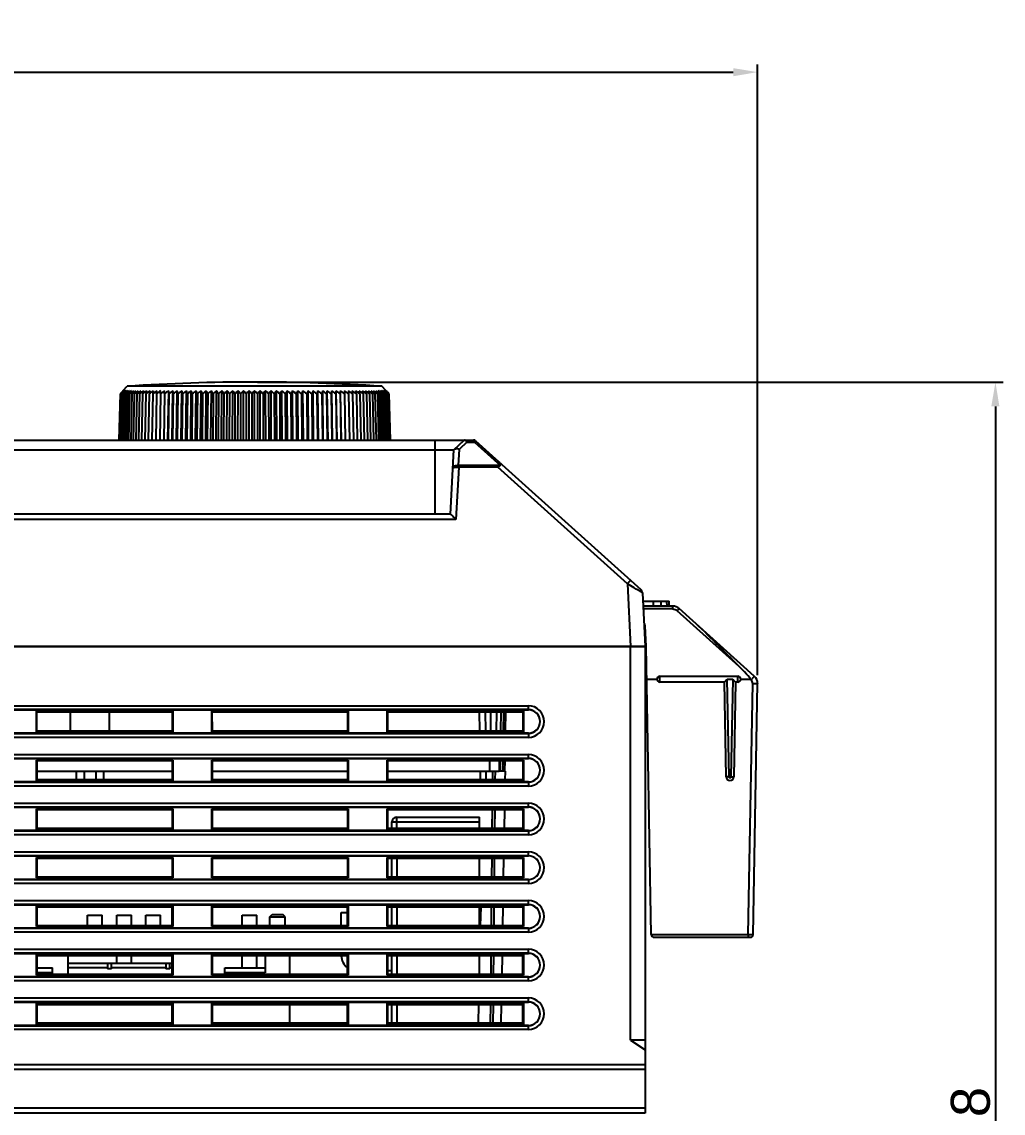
# Model space of a CAD drawing. Header units: millimetres. Extents: x 509 to 5579, y -1329 to 587.
# Drawn here: x 2337.7 to 2438.5, y -1105.9 to -993.9 of the extents above; entities that cross this region are included whole.
import ezdxf

# ---------------------------------------------------------------- set-up
doc = ezdxf.new("R2010")
doc.units = ezdxf.units.MM
doc.header["$PDMODE"] = 3
doc.header["$PDSIZE"] = 1
doc.layers.get('0').update_dxf_attribs({"linetype": 'CONTINUOUS'})
doc.layers.get('Defpoints').update_dxf_attribs({"linetype": 'CONTINUOUS'})
doc.layers.add('Dim', color=1, linetype='CONTINUOUS')
doc.styles.add('OMI-1', font='arial.ttf', dxfattribs={"oblique": 1})
doc.dimstyles.new('1', dxfattribs={"dimtxt": 4, "dimasz": 2.5, "dimexe": 0.8, "dimexo": 0.3, "dimgap": 0.5, "dimtad": 1, "dimtoh": 1, "dimdec": 1, "dimzin": 0, "dimdsep": 46, "dimtxsty": 'OMI-1', "dimcen": 0, "dimclrd": 256, "dimclre": 256, "dimclrt": 256, "dimadec": 0, "dimazin": 0, "dimtfac": 0.8, "dimtdec": 1, "dimtix": 1, "dimtmove": 0, "dimatfit": 3, "dimfxl": 1, "dimtolj": 1, "dimtzin": 0, "dimarcsym": 0})

# ---------------------------------------------------------------- blocks, each defined once
blk = doc.blocks.new('*D4324')
at = {"layer": 'Defpoints', "color": 0}
for p in [(2413.27, -999.07), (2227.34, -1058.04), (2413.27, -1061.28)]:
    blk.add_point(p, dxfattribs=at)
at = {"layer": 'Dim', "lineweight": -2}
for p, q in [((2227.34, -1057.74), (2227.34, -998.27)), ((2229.84, -999.07), (2410.77, -999.07)), ((2413.27, -1060.98), (2413.27, -998.27))]:
    blk.add_line(p, q, dxfattribs=at)
at = {"layer": 'Dim'}
for points in [[(2229.84, -998.66), (2229.84, -999.49), (2227.34, -999.07)], [(2410.77, -999.49), (2410.77, -998.66), (2413.27, -999.07)]]:
    blk.add_solid(points, dxfattribs=at)
at = {"layer": 'Dim', "insert": (2320.3, -996.53), "char_height": 4, "attachment_point": 5, "style": 'OMI-1'}
blk.add_mtext('\\A1;185.9', dxfattribs=at)
blk = doc.blocks.new('*D4326')
at = {"layer": 'Defpoints', "color": 0}
for p in [(2361.64, -1030.89), (2416.74, -1189.64), (2437.68, -1189.64)]:
    blk.add_point(p, dxfattribs=at)
at = {"layer": 'Dim', "lineweight": -2}
for p, q in [((2361.94, -1030.89), (2438.48, -1030.89)), ((2437.68, -1033.39), (2437.68, -1187.14)), ((2417.04, -1189.64), (2438.48, -1189.64))]:
    blk.add_line(p, q, dxfattribs=at)
at = {"layer": 'Dim'}
for points in [[(2438.09, -1033.39), (2437.26, -1033.39), (2437.68, -1030.89)], [(2437.26, -1187.14), (2438.09, -1187.14), (2437.68, -1189.64)]]:
    blk.add_solid(points, dxfattribs=at)
at = {"layer": 'Dim', "insert": (2435.13, -1110.26), "char_height": 4, "attachment_point": 5, "rotation": 90, "style": 'OMI-1'}
blk.add_mtext('\\A1;158.8', dxfattribs=at)

msp = doc.modelspace()

# ---------------------------------------------------------------- linework, layer by layer
at = {"color": 7, "linetype": 'Continuous'}
for p, q in [((2348.144, -1031.772), (2348.077, -1031.843)), ((2348.08, -1031.843), (2348.144, -1031.772)), ((2348.168, -1031.772), (2348.133, -1031.807)), ((2348.137, -1031.807), (2348.168, -1031.772)), ((2348.154, -1031.759), (2348.57, -1031.315)), ((2348.156, -1031.843), (2348.215, -1031.772)), ((2348.23, -1031.843), (2348.286, -1031.772)), ((2348.327, -1031.843), (2348.38, -1031.772)), ((2348.448, -1031.843), (2348.498, -1031.772)), ((2348.592, -1031.843), (2348.639, -1031.772)), ((2351.577, -1032.096), (2351.607, -1031.772)), ((2351.982, -1032.096), (2351.994, -1031.772)), ((2352.403, -1032.096), (2352.398, -1031.772)), ((2352.736, -1036.838), (2352.818, -1031.772)), ((2352.84, -1032.096), (2352.818, -1031.772)), ((2353.175, -1036.838), (2353.254, -1031.772)), ((2353.63, -1036.838), (2353.704, -1031.772)), ((2354.098, -1036.838), (2354.168, -1031.772)), ((2354.58, -1036.838), (2354.645, -1031.772)), ((2355.074, -1036.838), (2355.135, -1031.772)), ((2355.579, -1036.838), (2355.635, -1031.772)), ((2356.096, -1036.838), (2356.147, -1031.772)), ((2356.621, -1036.838), (2356.668, -1031.772)), ((2357.156, -1036.838), (2357.198, -1031.772)), ((2357.699, -1036.838), (2357.735, -1031.772)), ((2358.248, -1036.838), (2358.279, -1031.772)), ((2358.803, -1036.838), (2358.83, -1031.772)), ((2359.364, -1036.838), (2359.385, -1031.772)), ((2359.928, -1036.838), (2359.944, -1031.772)), ((2360.495, -1036.838), (2360.506, -1031.772)), ((2361.065, -1036.838), (2361.07, -1031.772)), ((2361.635, -1036.838), (2361.635, -1031.772)), ((2362.205, -1036.838), (2362.2, -1031.772)), ((2362.775, -1036.838), (2362.764, -1031.772)), ((2363.342, -1036.838), (2363.326, -1031.772)), ((2363.906, -1036.838), (2363.885, -1031.772)), ((2364.467, -1036.838), (2364.441, -1031.772)), ((2365.022, -1036.838), (2364.991, -1031.772)), ((2365.572, -1036.838), (2365.535, -1031.772)), ((2366.114, -1036.838), (2366.073, -1031.772)), ((2366.649, -1036.838), (2366.602, -1031.772)), ((2367.175, -1036.838), (2367.123, -1031.772)), ((2367.691, -1036.838), (2367.635, -1031.772)), ((2368.196, -1036.838), (2368.136, -1031.772)), ((2368.69, -1036.838), (2368.625, -1031.772)), ((2369.172, -1036.838), (2369.102, -1031.772)), ((2369.64, -1036.838), (2369.566, -1031.772)), ((2370.095, -1036.838), (2370.017, -1031.772)), ((2370.452, -1031.772), (2370.43, -1032.096)), ((2370.534, -1036.838), (2370.452, -1031.772)), ((2370.872, -1031.772), (2370.867, -1032.096)), ((2371.276, -1031.772), (2371.289, -1032.096)), ((2371.663, -1031.772), (2371.693, -1032.096)), ((2347.838, -1032.096), (2347.717, -1036.838)), ((2347.85, -1032.096), (2347.73, -1036.838)), ((2347.886, -1032.096), (2347.766, -1036.838)), ((2347.947, -1032.096), (2347.827, -1036.838)), ((2347.838, -1032.096), (2347.843, -1032.09)), ((2347.938, -1032.006), (2347.85, -1032.096)), ((2347.96, -1032.023), (2347.886, -1032.096)), ((2348.031, -1032.096), (2347.912, -1036.838)), ((2348.047, -1032), (2347.947, -1032.096)), ((2348.139, -1032.096), (2348.022, -1036.838)), ((2348.109, -1032.023), (2348.031, -1032.096)), ((2348.22, -1032.023), (2348.139, -1032.096)), ((2348.271, -1032.096), (2348.155, -1036.838)), ((2348.186, -1032.033), (2348.193, -1032.023)), ((2348.358, -1032.019), (2348.271, -1032.096)), ((2348.427, -1032.096), (2348.311, -1036.838)), ((2348.528, -1032.008), (2348.427, -1032.096)), ((2348.605, -1032.096), (2348.492, -1036.838)), ((2348.807, -1032.096), (2348.695, -1036.838)), ((2349.031, -1032.096), (2348.921, -1036.838)), ((2349.277, -1032.096), (2349.169, -1036.838)), ((2349.544, -1032.096), (2349.439, -1036.838)), ((2349.833, -1032.096), (2349.73, -1036.838)), ((2350.143, -1032.096), (2350.043, -1036.838)), ((2350.473, -1032.096), (2350.375, -1036.838)), ((2350.822, -1032.096), (2350.728, -1036.838)), ((2351.191, -1032.096), (2351.099, -1036.838)), ((2351.577, -1032.096), (2351.49, -1036.838)), ((2351.982, -1032.096), (2351.897, -1036.838)), ((2352.403, -1032.096), (2352.322, -1036.838)), ((2352.84, -1032.096), (2352.764, -1036.838)), ((2353.293, -1032.096), (2353.22, -1036.838)), ((2353.761, -1032.096), (2353.692, -1036.838)), ((2354.242, -1032.096), (2354.178, -1036.838)), ((2354.736, -1032.096), (2354.676, -1036.838)), ((2355.243, -1032.096), (2355.187, -1036.838)), ((2355.76, -1032.096), (2355.709, -1036.838)), ((2356.288, -1032.096), (2356.242, -1036.838)), ((2356.826, -1032.096), (2356.784, -1036.838)), ((2357.372, -1032.096), (2357.334, -1036.838)), ((2357.925, -1032.096), (2357.892, -1036.838)), ((2358.484, -1032.096), (2358.457, -1036.838)), ((2359.05, -1032.096), (2359.027, -1036.838)), ((2359.62, -1032.096), (2359.602, -1036.838)), ((2360.193, -1032.096), (2360.18, -1036.838)), ((2360.769, -1032.096), (2360.761, -1036.838)), ((2361.346, -1032.096), (2361.344, -1036.838)), ((2361.924, -1032.096), (2361.927, -1036.838)), ((2362.501, -1032.096), (2362.509, -1036.838)), ((2363.077, -1032.096), (2363.09, -1036.838)), ((2363.651, -1032.096), (2363.668, -1036.838)), ((2364.22, -1032.096), (2364.243, -1036.838)), ((2364.786, -1032.096), (2364.813, -1036.838)), ((2365.346, -1032.096), (2365.378, -1036.838)), ((2365.899, -1032.096), (2365.936, -1036.838)), ((2366.445, -1032.096), (2366.486, -1036.838)), ((2366.982, -1032.096), (2367.028, -1036.838)), ((2367.51, -1032.096), (2367.561, -1036.838)), ((2368.027, -1032.096), (2368.083, -1036.838)), ((2368.534, -1032.096), (2368.594, -1036.838)), ((2369.028, -1032.096), (2369.093, -1036.838)), ((2369.509, -1032.096), (2369.578, -1036.838)), ((2369.977, -1032.096), (2370.05, -1036.838)), ((2370.43, -1032.096), (2370.507, -1036.838)), ((2370.867, -1032.096), (2370.948, -1036.838)), ((2371.289, -1032.096), (2371.373, -1036.838)), ((2371.693, -1032.096), (2371.781, -1036.838)), ((2372.08, -1032.096), (2372.171, -1036.838)), ((2372.448, -1032.096), (2372.542, -1036.838)), ((2372.797, -1032.096), (2372.895, -1036.838)), ((2373.127, -1032.096), (2373.228, -1036.838)), ((2373.437, -1032.096), (2373.54, -1036.838)), ((2339.235, -1066.788), (2339.235, -1064.688)), ((2339.235, -1064.688), (2353.235, -1064.688)), ((2339.297, -1064.749), (2339.235, -1064.688)), ((2339.299, -1066.724), (2339.297, -1064.749)), ((2339.297, -1064.749), (2353.173, -1064.749)), ((2342.735, -1066.724), (2342.735, -1064.749)), ((2346.735, -1066.724), (2346.735, -1064.749)), ((2353.173, -1064.749), (2353.172, -1066.724)), ((2353.173, -1064.749), (2353.235, -1064.688)), ((2353.235, -1064.688), (2353.235, -1066.788)), ((2357.235, -1064.688), (2371.235, -1064.688)), ((2357.235, -1066.788), (2357.235, -1064.688)), ((2357.297, -1064.749), (2357.235, -1064.688)), ((2357.297, -1064.749), (2371.173, -1064.749)), ((2357.299, -1066.724), (2357.297, -1064.749)), ((2371.173, -1064.749), (2371.172, -1066.724)), ((2371.173, -1064.749), (2371.235, -1064.688)), ((2371.235, -1064.688), (2371.235, -1066.788)), ((2339.299, -1066.724), (2339.235, -1066.788)), ((2353.235, -1066.788), (2339.235, -1066.788)), ((2353.172, -1066.724), (2339.299, -1066.724)), ((2353.172, -1066.724), (2353.235, -1066.788)), ((2357.299, -1066.724), (2357.235, -1066.788)), ((2371.235, -1066.788), (2357.235, -1066.788)), ((2371.172, -1066.724), (2357.299, -1066.724)), ((2371.172, -1066.724), (2371.235, -1066.788)), ((2339.235, -1071.788), (2339.235, -1069.688)), ((2339.235, -1069.688), (2353.235, -1069.688)), ((2339.301, -1069.754), (2339.235, -1069.688)), ((2339.303, -1071.72), (2339.301, -1069.754)), ((2339.301, -1069.754), (2353.169, -1069.754)), ((2353.169, -1069.754), (2353.167, -1071.72)), ((2353.169, -1069.754), (2353.235, -1069.688)), ((2353.235, -1069.688), (2353.235, -1071.788)), ((2357.235, -1069.688), (2371.235, -1069.688)), ((2357.235, -1071.788), (2357.235, -1069.688)), ((2357.301, -1069.754), (2357.235, -1069.688)), ((2357.301, -1069.754), (2371.169, -1069.754)), ((2357.303, -1071.72), (2357.301, -1069.754)), ((2371.169, -1069.754), (2371.167, -1071.72)), ((2371.169, -1069.754), (2371.235, -1069.688)), ((2371.235, -1069.688), (2371.235, -1071.788)), ((2339.302, -1070.838), (2353.168, -1070.838)), ((2343.335, -1070.838), (2343.335, -1071.72)), ((2344.135, -1070.838), (2344.135, -1071.72)), ((2345.335, -1070.838), (2345.335, -1071.72)), ((2346.135, -1070.838), (2346.135, -1071.72)), ((2357.302, -1070.838), (2371.168, -1070.838)), ((2339.303, -1071.72), (2339.235, -1071.788)), ((2353.235, -1071.788), (2339.235, -1071.788)), ((2353.167, -1071.72), (2339.303, -1071.72)), ((2353.167, -1071.72), (2353.235, -1071.788)), ((2357.303, -1071.72), (2357.235, -1071.788)), ((2371.235, -1071.788), (2357.235, -1071.788)), ((2371.167, -1071.72), (2357.303, -1071.72)), ((2371.167, -1071.72), (2371.235, -1071.788)), ((2339.235, -1076.788), (2339.235, -1074.688)), ((2339.235, -1074.688), (2353.235, -1074.688)), ((2339.306, -1074.758), (2339.235, -1074.688)), ((2339.308, -1076.715), (2339.306, -1074.758)), ((2339.306, -1074.758), (2353.164, -1074.758)), ((2353.164, -1074.758), (2353.163, -1076.715)), ((2353.164, -1074.758), (2353.235, -1074.688)), ((2353.235, -1074.688), (2353.235, -1076.788)), ((2357.235, -1074.688), (2371.235, -1074.688)), ((2357.235, -1076.788), (2357.235, -1074.688)), ((2357.306, -1074.758), (2357.235, -1074.688)), ((2357.306, -1074.758), (2371.164, -1074.758)), ((2357.308, -1076.715), (2357.306, -1074.758)), ((2371.164, -1074.758), (2371.163, -1076.715)), ((2371.164, -1074.758), (2371.235, -1074.688)), ((2371.235, -1074.688), (2371.235, -1076.788)), ((2339.308, -1076.715), (2339.235, -1076.788)), ((2353.235, -1076.788), (2339.235, -1076.788)), ((2353.163, -1076.715), (2339.308, -1076.715)), ((2353.163, -1076.715), (2353.235, -1076.788)), ((2357.308, -1076.715), (2357.235, -1076.788)), ((2371.235, -1076.788), (2357.235, -1076.788)), ((2371.163, -1076.715), (2357.308, -1076.715)), ((2371.163, -1076.715), (2371.235, -1076.788)), ((2339.235, -1079.688), (2353.235, -1079.688)), ((2339.235, -1081.788), (2339.235, -1079.688)), ((2339.31, -1079.763), (2339.235, -1079.688)), ((2339.31, -1079.763), (2353.16, -1079.763)), ((2339.312, -1081.71), (2339.31, -1079.763)), ((2353.16, -1079.763), (2353.158, -1081.71)), ((2353.16, -1079.763), (2353.235, -1079.688)), ((2353.235, -1079.688), (2353.235, -1081.788)), ((2357.235, -1079.688), (2371.235, -1079.688)), ((2357.235, -1081.788), (2357.235, -1079.688)), ((2357.31, -1079.763), (2357.235, -1079.688)), ((2357.31, -1079.763), (2371.16, -1079.763)), ((2357.312, -1081.71), (2357.31, -1079.763)), ((2371.16, -1079.763), (2371.158, -1081.71)), ((2371.16, -1079.763), (2371.235, -1079.688)), ((2371.235, -1079.688), (2371.235, -1081.788)), ((2339.312, -1081.71), (2339.235, -1081.788)), ((2353.235, -1081.788), (2339.235, -1081.788)), ((2353.158, -1081.71), (2339.312, -1081.71)), ((2353.158, -1081.71), (2353.235, -1081.788)), ((2357.312, -1081.71), (2357.235, -1081.788)), ((2371.235, -1081.788), (2357.235, -1081.788)), ((2371.158, -1081.71), (2357.312, -1081.71)), ((2371.158, -1081.71), (2371.235, -1081.788)), ((2339.235, -1084.688), (2353.235, -1084.688)), ((2339.235, -1086.788), (2339.235, -1084.688)), ((2339.315, -1084.768), (2339.235, -1084.688)), ((2339.315, -1084.768), (2353.155, -1084.768)), ((2339.317, -1086.706), (2339.315, -1084.768)), ((2344.485, -1085.608), (2345.985, -1085.608)), ((2344.485, -1086.706), (2344.485, -1085.608)), ((2345.985, -1086.706), (2345.985, -1085.608)), ((2347.485, -1085.608), (2348.985, -1085.608)), ((2347.485, -1086.706), (2347.485, -1085.608)), ((2348.985, -1086.706), (2348.985, -1085.608)), ((2350.485, -1085.608), (2351.985, -1085.608)), ((2350.485, -1086.706), (2350.485, -1085.608)), ((2351.985, -1086.706), (2351.985, -1085.608)), ((2353.155, -1084.768), (2353.153, -1086.706)), ((2353.155, -1084.768), (2353.235, -1084.688)), ((2353.235, -1084.688), (2353.235, -1086.788)), ((2357.235, -1084.688), (2371.235, -1084.688)), ((2357.235, -1086.788), (2357.235, -1084.688)), ((2357.315, -1084.768), (2357.235, -1084.688)), ((2357.315, -1084.768), (2371.155, -1084.768)), ((2357.317, -1086.706), (2357.315, -1084.768)), ((2360.36, -1085.608), (2361.86, -1085.608)), ((2360.36, -1086.706), (2360.36, -1085.608)), ((2361.86, -1086.706), (2361.86, -1085.608)), ((2363.185, -1085.788), (2363.435, -1085.538)), ((2363.435, -1085.538), (2364.535, -1085.538)), ((2364.785, -1085.788), (2364.535, -1085.538)), ((2370.535, -1085.338), (2371.155, -1085.338)), ((2370.535, -1086.706), (2370.535, -1085.338)), ((2371.155, -1084.768), (2371.153, -1086.706)), ((2371.155, -1084.768), (2371.235, -1084.688)), ((2371.235, -1084.688), (2371.235, -1086.788)), ((2339.317, -1086.706), (2339.235, -1086.788)), ((2353.153, -1086.706), (2339.317, -1086.706)), ((2353.153, -1086.706), (2353.235, -1086.788)), ((2357.317, -1086.706), (2357.235, -1086.788)), ((2371.153, -1086.706), (2357.317, -1086.706)), ((2363.185, -1085.788), (2364.785, -1085.788)), ((2363.185, -1086.706), (2363.185, -1085.788)), ((2364.785, -1086.706), (2364.785, -1085.788)), ((2371.153, -1086.706), (2371.235, -1086.788)), ((2353.235, -1086.788), (2339.235, -1086.788)), ((2371.235, -1086.788), (2357.235, -1086.788)), ((2339.235, -1089.688), (2353.235, -1089.688)), ((2339.235, -1091.788), (2339.235, -1089.688)), ((2339.32, -1089.772), (2339.235, -1089.688)), ((2339.32, -1089.772), (2353.151, -1089.772)), ((2339.321, -1091.701), (2339.32, -1089.772)), ((2342.485, -1091.701), (2342.485, -1089.772)), ((2347.485, -1090.538), (2347.485, -1089.772)), ((2348.985, -1090.538), (2348.985, -1089.772)), ((2353.151, -1089.772), (2353.149, -1091.701)), ((2353.151, -1089.772), (2353.235, -1089.688)), ((2353.235, -1089.688), (2353.235, -1091.788)), ((2357.235, -1089.688), (2371.235, -1089.688)), ((2357.235, -1091.788), (2357.235, -1089.688)), ((2357.32, -1089.772), (2357.235, -1089.688)), ((2357.32, -1089.772), (2371.151, -1089.772)), ((2357.321, -1091.701), (2357.32, -1089.772)), ((2360.36, -1091.038), (2360.36, -1089.772)), ((2361.86, -1091.038), (2361.86, -1089.772)), ((2362.735, -1089.772), (2362.735, -1091.538)), ((2365.235, -1089.772), (2365.235, -1091.701)), ((2371.151, -1089.772), (2371.149, -1091.701)), ((2371.151, -1089.772), (2371.235, -1089.688)), ((2371.235, -1089.688), (2371.235, -1091.788)), ((2339.321, -1091.038), (2340.885, -1091.038)), ((2340.885, -1091.701), (2340.885, -1091.038)), ((2342.485, -1090.538), (2353.15, -1090.538)), ((2346.535, -1091.038), (2342.485, -1091.038)), ((2346.535, -1090.538), (2346.535, -1091.138)), ((2346.935, -1091.138), (2346.535, -1091.138)), ((2346.935, -1091.138), (2346.935, -1090.538)), ((2352.535, -1091.038), (2346.935, -1091.038)), ((2352.535, -1090.538), (2352.535, -1091.138)), ((2352.935, -1091.138), (2352.535, -1091.138)), ((2352.935, -1091.138), (2352.935, -1090.538)), ((2353.149, -1091.038), (2352.935, -1091.038)), ((2358.585, -1091.038), (2362.735, -1091.038)), ((2358.585, -1091.701), (2358.585, -1091.038)), ((2339.321, -1091.701), (2339.235, -1091.788)), ((2353.235, -1091.788), (2339.235, -1091.788)), ((2340.885, -1091.538), (2339.321, -1091.538)), ((2353.149, -1091.701), (2339.321, -1091.701)), ((2353.149, -1091.701), (2353.235, -1091.788)), ((2357.321, -1091.701), (2357.235, -1091.788)), ((2371.235, -1091.788), (2357.235, -1091.788)), ((2371.149, -1091.701), (2357.321, -1091.701)), ((2362.735, -1091.538), (2358.585, -1091.538)), ((2371.149, -1091.701), (2371.235, -1091.788)), ((2339.235, -1094.688), (2353.235, -1094.688)), ((2339.235, -1096.788), (2339.235, -1094.688)), ((2339.324, -1094.777), (2339.235, -1094.688)), ((2339.324, -1094.777), (2353.146, -1094.777)), ((2339.326, -1096.697), (2339.324, -1094.777)), ((2353.146, -1094.777), (2353.144, -1096.697)), ((2353.146, -1094.777), (2353.235, -1094.688)), ((2353.235, -1094.688), (2353.235, -1096.788)), ((2357.235, -1094.688), (2371.235, -1094.688)), ((2357.324, -1094.777), (2357.235, -1094.688)), ((2357.235, -1096.788), (2357.235, -1094.688)), ((2357.324, -1094.777), (2371.146, -1094.777)), ((2357.326, -1096.697), (2357.324, -1094.777)), ((2365.235, -1094.777), (2365.235, -1096.697)), ((2371.146, -1094.777), (2371.144, -1096.697)), ((2371.146, -1094.777), (2371.235, -1094.688)), ((2371.235, -1094.688), (2371.235, -1096.788)), ((2339.326, -1096.697), (2339.235, -1096.788)), ((2353.235, -1096.788), (2339.235, -1096.788)), ((2353.144, -1096.697), (2339.326, -1096.697)), ((2353.144, -1096.697), (2353.235, -1096.788)), ((2357.326, -1096.697), (2357.235, -1096.788)), ((2371.235, -1096.788), (2357.235, -1096.788)), ((2371.144, -1096.697), (2357.326, -1096.697)), ((2371.144, -1096.697), (2371.235, -1096.788))]:
    msp.add_line(p, q, dxfattribs=at)
at = {"linetype": 'Continuous'}
for p, q in [((2374.7, -1031.315), (2348.57, -1031.315)), ((2374.632, -1031.772), (2374.678, -1031.843)), ((2375.116, -1031.759), (2374.7, -1031.315)), ((2374.772, -1031.772), (2374.822, -1031.843)), ((2374.89, -1031.772), (2374.943, -1031.843)), ((2374.984, -1031.772), (2375.04, -1031.843)), ((2375.055, -1031.772), (2375.114, -1031.843)), ((2375.137, -1031.807), (2375.102, -1031.772)), ((2375.102, -1031.772), (2375.133, -1031.807)), ((2375.193, -1031.843), (2375.126, -1031.772)), ((2375.126, -1031.772), (2375.191, -1031.843)), ((2373.726, -1032.096), (2373.831, -1036.838)), ((2373.994, -1032.096), (2374.101, -1036.838)), ((2374.24, -1032.096), (2374.35, -1036.838)), ((2374.464, -1032.096), (2374.576, -1036.838)), ((2374.665, -1032.096), (2374.779, -1036.838)), ((2374.844, -1032.096), (2374.742, -1032.008)), ((2374.844, -1032.096), (2374.959, -1036.838)), ((2374.999, -1032.096), (2374.912, -1032.019)), ((2374.999, -1032.096), (2375.116, -1036.838)), ((2375.131, -1032.096), (2375.05, -1032.023)), ((2375.077, -1032.023), (2375.084, -1032.033)), ((2375.131, -1032.096), (2375.249, -1036.838)), ((2375.239, -1032.096), (2375.161, -1032.023)), ((2375.324, -1032.096), (2375.223, -1032)), ((2375.239, -1032.096), (2375.358, -1036.838)), ((2375.384, -1032.096), (2375.31, -1032.023)), ((2375.324, -1032.096), (2375.443, -1036.838)), ((2375.42, -1032.096), (2375.332, -1032.006)), ((2375.384, -1032.096), (2375.504, -1036.838)), ((2375.42, -1032.096), (2375.541, -1036.838)), ((2375.432, -1032.096), (2375.427, -1032.09)), ((2375.432, -1032.096), (2375.553, -1036.838)), ((2324.739, -1036.838), (2384.12, -1036.838)), ((2380.135, -1036.838), (2380.135, -1044.438)), ((2382.081, -1037.836), (2383.133, -1036.838)), ((2383.418, -1037.051), (2382.668, -1037.763)), ((2383.418, -1037.051), (2384.215, -1037.051)), ((2384.12, -1036.838), (2384.215, -1037.051)), ((2384.215, -1037.051), (2386.568, -1039.17)), ((2384.321, -1036.915), (2401.282, -1052.187)), ((2325.784, -1037.836), (2382.081, -1037.836)), ((2381.735, -1044.438), (2382.081, -1037.836)), ((2382.578, -1039.467), (2382.668, -1037.763)), ((2382.587, -1039.624), (2382.305, -1045.006)), ((2386.611, -1039.467), (2382.578, -1039.467)), ((2386.611, -1039.624), (2382.587, -1039.624)), ((2386.611, -1039.467), (2386.611, -1039.624)), ((2399.899, -1051.588), (2386.611, -1039.624)), ((2382.305, -1045.006), (2325.466, -1045.006)), ((2381.736, -1044.438), (2326.034, -1044.438)), ((2399.899, -1051.588), (2400.237, -1058.038)), ((2401.447, -1052.532), (2401.735, -1058.038)), ((2401.491, -1053.388), (2404.196, -1053.388)), ((2404.551, -1053.888), (2401.518, -1053.888)), ((2404.551, -1054.182), (2401.533, -1054.182)), ((2402.596, -1053.888), (2402.594, -1053.388)), ((2403.374, -1053.888), (2403.368, -1053.388)), ((2403.973, -1053.888), (2403.965, -1053.388)), ((2404.205, -1053.888), (2404.196, -1053.388)), ((2404.551, -1054.182), (2404.551, -1053.888)), ((2412.931, -1061.088), (2405.22, -1054.144)), ((2411.359, -1060.07), (2405.02, -1054.362)), ((2401.835, -1058.038), (2401.724, -1055.919)), ((2401.735, -1058.038), (2253.335, -1058.038)), ((2254.435, -1058.038), (2401.735, -1058.038)), ((2400.235, -1098.438), (2400.235, -1058.038)), ((2401.735, -1058.038), (2401.735, -1100.938)), ((2402.351, -1087.593), (2401.835, -1058.038)), ((2401.894, -1061.392), (2402.935, -1061.392)), ((2403.235, -1061.092), (2411.235, -1061.092)), ((2403.235, -1061.692), (2403.235, -1061.092)), ((2409.866, -1061.692), (2403.235, -1061.692)), ((2410.035, -1071.399), (2409.866, -1061.692)), ((2410.161, -1061.398), (2410.71, -1061.398)), ((2410.335, -1071.399), (2410.161, -1061.398)), ((2410.71, -1061.398), (2410.535, -1071.399)), ((2411.005, -1061.692), (2410.835, -1071.399)), ((2411.235, -1061.692), (2411.005, -1061.692)), ((2411.235, -1061.692), (2411.235, -1061.092)), ((2411.535, -1061.392), (2412.513, -1061.392)), ((2412.313, -1087.593), (2412.762, -1061.848)), ((2412.597, -1061.468), (2412.513, -1061.392)), ((2412.813, -1087.593), (2413.262, -1061.848)), ((2248.735, -1064.116), (2389.735, -1064.116)), ((2389.735, -1064.538), (2389.735, -1064.116)), ((2389.735, -1064.516), (2248.735, -1064.516)), ((2248.735, -1064.538), (2389.735, -1064.538)), ((2375.235, -1064.688), (2389.235, -1064.688)), ((2375.235, -1066.788), (2375.235, -1064.688)), ((2375.297, -1064.749), (2375.235, -1064.688)), ((2375.297, -1064.749), (2389.173, -1064.749)), ((2375.299, -1066.724), (2375.297, -1064.749)), ((2384.702, -1064.749), (2384.737, -1066.724)), ((2385.302, -1064.749), (2385.337, -1066.724)), ((2385.868, -1064.749), (2385.834, -1066.724)), ((2386.468, -1064.749), (2386.434, -1066.724)), ((2386.927, -1064.749), (2386.892, -1066.724)), ((2387.192, -1066.724), (2387.226, -1064.749)), ((2387.406, -1066.724), (2387.441, -1064.749)), ((2389.173, -1064.749), (2389.172, -1066.724)), ((2389.173, -1064.749), (2389.235, -1064.688)), ((2389.235, -1064.688), (2389.235, -1066.788)), ((2389.735, -1066.938), (2248.735, -1066.938)), ((2248.735, -1066.959), (2389.735, -1066.959)), ((2389.735, -1067.359), (2248.735, -1067.359)), ((2375.299, -1066.724), (2375.235, -1066.788)), ((2389.235, -1066.788), (2375.235, -1066.788)), ((2389.172, -1066.724), (2375.299, -1066.724)), ((2389.172, -1066.724), (2389.235, -1066.788)), ((2389.735, -1066.938), (2389.735, -1067.359)), ((2248.735, -1069.116), (2389.735, -1069.116)), ((2389.735, -1069.516), (2248.735, -1069.516)), ((2248.735, -1069.538), (2389.735, -1069.538)), ((2375.235, -1069.688), (2389.235, -1069.688)), ((2375.235, -1071.788), (2375.235, -1069.688)), ((2375.301, -1069.754), (2375.235, -1069.688)), ((2375.301, -1069.754), (2389.169, -1069.754)), ((2375.303, -1071.72), (2375.301, -1069.754)), ((2385.735, -1069.754), (2385.735, -1070.838)), ((2386.735, -1069.754), (2386.735, -1070.838)), ((2386.839, -1069.754), (2386.82, -1070.846)), ((2387.12, -1070.833), (2387.139, -1069.754)), ((2387.335, -1070.838), (2387.353, -1069.754)), ((2389.169, -1069.754), (2389.167, -1071.72)), ((2389.169, -1069.754), (2389.235, -1069.688)), ((2389.235, -1069.688), (2389.235, -1071.788)), ((2389.735, -1069.538), (2389.735, -1069.116)), ((2375.302, -1070.838), (2386.735, -1070.838)), ((2384.824, -1071.72), (2384.809, -1070.838)), ((2385.423, -1071.72), (2385.408, -1070.838)), ((2386.051, -1070.838), (2386.043, -1071.72)), ((2386.343, -1071.72), (2386.351, -1070.838)), ((2387.379, -1070.838), (2386.735, -1070.838)), ((2387.365, -1071.72), (2387.379, -1070.838)), ((2387.365, -1071.72), (2387.379, -1070.838)), ((2389.735, -1071.938), (2248.735, -1071.938)), ((2248.735, -1071.959), (2389.735, -1071.959)), ((2375.303, -1071.72), (2375.235, -1071.788)), ((2389.235, -1071.788), (2375.235, -1071.788)), ((2389.167, -1071.72), (2375.303, -1071.72)), ((2389.167, -1071.72), (2389.235, -1071.788)), ((2389.735, -1071.938), (2389.735, -1072.359)), ((2389.735, -1072.359), (2248.735, -1072.359)), ((2248.735, -1074.116), (2389.735, -1074.116)), ((2389.735, -1074.538), (2389.735, -1074.116)), ((2389.735, -1074.516), (2248.735, -1074.516)), ((2248.735, -1074.538), (2389.735, -1074.538)), ((2375.235, -1074.688), (2389.235, -1074.688)), ((2375.235, -1076.788), (2375.235, -1074.688)), ((2375.306, -1074.758), (2375.235, -1074.688)), ((2375.306, -1074.758), (2389.164, -1074.758)), ((2375.308, -1076.715), (2375.306, -1074.758)), ((2376.235, -1075.538), (2384.735, -1075.538)), ((2376.235, -1076.715), (2376.235, -1075.538)), ((2384.735, -1076.715), (2384.735, -1075.538)), ((2386.016, -1074.758), (2385.999, -1076.715)), ((2386.299, -1076.715), (2386.316, -1074.758)), ((2387.283, -1076.715), (2387.315, -1074.758)), ((2389.164, -1074.758), (2389.163, -1076.715)), ((2389.164, -1074.758), (2389.235, -1074.688)), ((2389.235, -1074.688), (2389.235, -1076.788)), ((2375.735, -1076.038), (2384.735, -1076.038)), ((2375.735, -1076.715), (2375.735, -1076.038)), ((2389.735, -1076.938), (2248.735, -1076.938)), ((2248.735, -1076.959), (2389.735, -1076.959)), ((2389.735, -1077.359), (2248.735, -1077.359)), ((2375.308, -1076.715), (2375.235, -1076.788)), ((2389.235, -1076.788), (2375.235, -1076.788)), ((2389.163, -1076.715), (2375.308, -1076.715)), ((2389.163, -1076.715), (2389.235, -1076.788)), ((2389.735, -1076.938), (2389.735, -1077.359)), ((2248.735, -1079.116), (2389.735, -1079.116)), ((2389.735, -1079.516), (2248.735, -1079.516)), ((2248.735, -1079.538), (2389.735, -1079.538)), ((2375.235, -1079.688), (2389.235, -1079.688)), ((2375.235, -1081.788), (2375.235, -1079.688)), ((2375.31, -1079.763), (2375.235, -1079.688)), ((2375.31, -1079.763), (2389.16, -1079.763)), ((2375.312, -1081.71), (2375.31, -1079.763)), ((2375.735, -1081.71), (2375.735, -1079.763)), ((2376.235, -1079.763), (2376.235, -1081.71)), ((2384.735, -1081.71), (2384.735, -1079.763)), ((2385.973, -1079.763), (2385.956, -1081.71)), ((2386.256, -1081.71), (2386.273, -1079.763)), ((2387.201, -1081.71), (2387.233, -1079.763)), ((2389.16, -1079.763), (2389.158, -1081.71)), ((2389.16, -1079.763), (2389.235, -1079.688)), ((2389.235, -1079.688), (2389.235, -1081.788)), ((2389.735, -1079.538), (2389.735, -1079.116)), ((2389.735, -1081.938), (2248.735, -1081.938)), ((2248.735, -1081.959), (2389.735, -1081.959)), ((2375.312, -1081.71), (2375.235, -1081.788)), ((2389.235, -1081.788), (2375.235, -1081.788)), ((2389.158, -1081.71), (2375.312, -1081.71)), ((2389.158, -1081.71), (2389.235, -1081.788)), ((2389.735, -1081.938), (2389.735, -1082.359)), ((2389.735, -1082.359), (2248.735, -1082.359)), ((2248.735, -1084.116), (2389.735, -1084.116)), ((2389.735, -1084.538), (2389.735, -1084.116)), ((2389.735, -1084.516), (2248.735, -1084.516)), ((2248.735, -1084.538), (2389.735, -1084.538)), ((2375.235, -1084.688), (2389.235, -1084.688)), ((2375.315, -1084.768), (2375.235, -1084.688)), ((2375.235, -1086.788), (2375.235, -1084.688)), ((2375.315, -1084.768), (2389.155, -1084.768)), ((2375.317, -1086.706), (2375.315, -1084.768)), ((2375.735, -1086.706), (2375.735, -1084.768)), ((2376.235, -1084.768), (2376.235, -1086.706)), ((2384.735, -1086.706), (2384.735, -1084.768)), ((2384.825, -1086.706), (2384.893, -1084.768)), ((2385.929, -1084.768), (2385.912, -1086.706)), ((2386.212, -1086.706), (2386.229, -1084.768)), ((2387.119, -1086.706), (2387.151, -1084.768)), ((2389.155, -1084.768), (2389.153, -1086.706)), ((2389.155, -1084.768), (2389.235, -1084.688)), ((2389.235, -1084.688), (2389.235, -1086.788)), ((2375.317, -1086.706), (2375.235, -1086.788)), ((2389.153, -1086.706), (2375.317, -1086.706)), ((2389.153, -1086.706), (2389.235, -1086.788)), ((2389.735, -1086.938), (2248.735, -1086.938)), ((2248.735, -1086.959), (2389.735, -1086.959)), ((2389.735, -1087.359), (2248.735, -1087.359)), ((2389.235, -1086.788), (2375.235, -1086.788)), ((2389.735, -1086.938), (2389.735, -1087.359)), ((2402.351, -1087.593), (2412.313, -1087.593)), ((2412.313, -1087.593), (2412.313, -1087.888)), ((2402.651, -1087.888), (2412.513, -1087.888)), ((2248.735, -1089.116), (2389.735, -1089.116)), ((2389.735, -1089.516), (2248.735, -1089.516)), ((2248.735, -1089.538), (2389.735, -1089.538)), ((2375.235, -1089.688), (2389.235, -1089.688)), ((2375.32, -1089.772), (2375.235, -1089.688)), ((2375.235, -1091.788), (2375.235, -1089.688)), ((2375.32, -1089.772), (2389.151, -1089.772)), ((2375.321, -1091.701), (2375.32, -1089.772)), ((2375.735, -1091.701), (2375.735, -1089.772)), ((2376.235, -1089.772), (2376.235, -1091.701)), ((2384.735, -1091.701), (2384.735, -1089.772)), ((2385.885, -1089.772), (2385.869, -1091.701)), ((2386.169, -1091.701), (2386.185, -1089.772)), ((2387.038, -1091.701), (2387.069, -1089.772)), ((2389.151, -1089.772), (2389.149, -1091.701)), ((2389.151, -1089.772), (2389.235, -1089.688)), ((2389.235, -1089.688), (2389.235, -1091.788)), ((2389.735, -1089.538), (2389.735, -1089.116)), ((2389.735, -1091.938), (2248.735, -1091.938)), ((2248.735, -1091.959), (2389.735, -1091.959)), ((2375.321, -1091.701), (2375.235, -1091.788)), ((2389.235, -1091.788), (2375.235, -1091.788)), ((2375.735, -1091.338), (2375.321, -1091.338)), ((2389.149, -1091.701), (2375.321, -1091.701)), ((2389.149, -1091.701), (2389.235, -1091.788)), ((2389.735, -1092.359), (2389.735, -1091.938)), ((2389.735, -1092.359), (2248.735, -1092.359)), ((2248.735, -1094.116), (2389.735, -1094.116)), ((2389.735, -1094.516), (2248.735, -1094.516)), ((2248.735, -1094.538), (2389.735, -1094.538)), ((2389.735, -1094.516), (2389.735, -1094.116)), ((2375.235, -1094.688), (2389.235, -1094.688)), ((2375.324, -1094.777), (2375.235, -1094.688)), ((2375.235, -1096.788), (2375.235, -1094.688)), ((2375.324, -1094.777), (2389.146, -1094.777)), ((2375.326, -1096.697), (2375.324, -1094.777)), ((2375.735, -1096.697), (2375.735, -1094.777)), ((2376.235, -1094.777), (2376.235, -1096.697)), ((2384.635, -1094.777), (2384.601, -1096.697)), ((2385.842, -1094.777), (2385.825, -1096.697)), ((2386.125, -1096.697), (2386.142, -1094.777)), ((2386.957, -1096.697), (2386.988, -1094.777)), ((2389.146, -1094.777), (2389.144, -1096.697)), ((2389.146, -1094.777), (2389.235, -1094.688)), ((2389.235, -1094.688), (2389.235, -1096.788)), ((2375.326, -1096.697), (2375.235, -1096.788)), ((2389.235, -1096.788), (2375.235, -1096.788)), ((2389.144, -1096.697), (2375.326, -1096.697)), ((2389.144, -1096.697), (2389.235, -1096.788)), ((2389.735, -1096.938), (2248.735, -1096.938)), ((2248.735, -1096.959), (2389.735, -1096.959)), ((2389.735, -1097.359), (2248.735, -1097.359)), ((2389.735, -1097.359), (2389.735, -1096.959)), ((2401.735, -1098.438), (2400.235, -1098.438)), ((2400.235, -1098.438), (2401.735, -1099.438)), ((2400.392, -1098.438), (2400.235, -1098.438)), ((2400.547, -1098.438), (2400.392, -1098.438)), ((2401.117, -1098.438), (2400.547, -1098.438)), ((2401.449, -1098.438), (2401.117, -1098.438)), ((2401.662, -1098.438), (2401.449, -1098.438)), ((2401.727, -1098.438), (2401.662, -1098.438)), ((2401.735, -1098.438), (2401.727, -1098.438)), ((2236.735, -1100.938), (2401.735, -1100.938)), ((2401.735, -1100.938), (2401.735, -1105.938)), ((2401.735, -1101.468), (2236.735, -1101.468)), ((2401.735, -1105.438), (2236.735, -1105.438)), ((2401.735, -1105.938), (2236.735, -1105.938))]:
    msp.add_line(p, q, dxfattribs=at)
at = {"color": 7, "linetype": 'Continuous'}
for centre, radius, start, end in [((2380.938, -1063.094), 45.348, 136.43871, 136.75197), ((2380.612, -1063.932), 45.682, 135.3149, 135.66367), ((2381.141, -1060.727), 43.882, 138.77337, 139.14949), ((2380.531, -1064.914), 46.289, 134.27715, 134.72024), ((2381.678, -1059.788), 43.642, 140.1837, 140.49091), ((2380.493, -1065.849), 46.888, 133.38384, 133.78767), ((2382.173, -1058.709), 43.289, 141.63786, 141.94128), ((2380.724, -1066.984), 47.812, 132.56859, 133.01119), ((2382.837, -1057.656), 43.096, 143.20384, 143.50233), ((2380.888, -1067.966), 48.571, 131.82602, 132.26793), ((2383.708, -1056.636), 43.104, 144.88685, 145.17904), ((2381.071, -1068.881), 49.284, 131.15286, 131.58727), ((2385.279, -1055.948), 43.897, 146.69305, 147.08804), ((2381.252, -1069.704), 49.918, 130.54573, 130.96016), ((2386.28, -1054.727), 43.949, 148.51282, 149.00722), ((2381.46, -1070.468), 50.516, 130.00179, 130.3966), ((2382.2, -1071.779), 51.864, 129.52073, 130.08033), ((2388.146, -1053.857), 44.957, 150.57767, 151.051), ((2382.5, -1072.476), 52.447, 129.09556, 129.65393), ((2390.561, -1053.054), 46.519, 152.77478, 153.223), ((2382.816, -1073.097), 52.971, 128.72637, 129.28361), ((2393.718, -1052.327), 48.829, 155.10461, 155.52335), ((2383.146, -1073.638), 53.43, 128.41136, 128.9676), ((2397.914, -1051.688), 52.187, 157.56559, 157.9502), ((2383.487, -1074.096), 53.819, 128.14898, 128.70439), ((2403.636, -1051.15), 57.077, 160.15371, 160.49937), ((2383.837, -1074.466), 54.134, 127.93794, 128.4927), ((2411.725, -1050.731), 64.34, 162.8621, 163.16402), ((2384.194, -1074.747), 54.371, 127.77722, 128.33154), ((2423.787, -1050.465), 75.581, 165.68083, 165.93437), ((2384.558, -1074.936), 54.528, 127.66603, 128.22013), ((2443.32, -1050.415), 94.294, 168.59675, 168.79767), ((2384.926, -1075.031), 54.603, 127.60382, 128.15794), ((2479.641, -1050.748), 129.798, 171.59356, 171.73822), ((2385.298, -1075.033), 54.595, 127.59031, 128.14467), ((2385.672, -1074.94), 54.504, 127.62541, 128.18026), ((2386.049, -1074.754), 54.33, 127.7093, 128.26488), ((2386.428, -1074.475), 54.074, 127.8424, 128.39894), ((2235.338, -1046.366), 118.815, 6.89771, 7.05524), ((2386.808, -1074.105), 53.74, 128.02534, 128.58306), ((2267.07, -1047.176), 87.992, 9.86759, 10.08197), ((2387.191, -1073.648), 53.33, 128.25902, 128.81814), ((2284.803, -1047.832), 71.2, 12.76831, 13.03599), ((2387.576, -1073.106), 52.848, 128.54458, 129.1053), ((2296.048, -1048.464), 60.929, 15.58289, 15.89968), ((2387.964, -1072.482), 52.298, 128.88343, 129.44591), ((2303.763, -1049.119), 54.222, 18.29722, 18.65848), ((2388.356, -1071.781), 51.686, 129.27722, 129.8416), ((2309.35, -1049.819), 49.679, 20.90018, 21.30101), ((2388.754, -1071.009), 51.017, 129.7279, 130.2943), ((2313.559, -1050.573), 46.553, 23.38359, 23.81909), ((2389.159, -1070.169), 50.299, 130.2377, 130.80616), ((2316.827, -1051.383), 44.406, 25.74209, 26.20747), ((2389.574, -1069.268), 49.539, 130.80914, 131.37967), ((2319.427, -1052.249), 42.964, 27.97282, 28.46355), ((2390.001, -1068.312), 48.747, 131.44504, 132.01759), ((2321.537, -1053.168), 42.049, 30.07505, 30.58693), ((2390.443, -1067.308), 47.93, 132.14854, 132.72298), ((2323.279, -1054.138), 41.536, 32.04984, 32.57908), ((2390.906, -1066.262), 47.1, 132.92313, 133.49921), ((2324.74, -1055.151), 41.336, 33.89963, 34.44284), ((2391.393, -1065.182), 46.268, 133.77258, 134.34997), ((2325.982, -1056.203), 41.384, 35.62793, 36.18215), ((2391.911, -1064.075), 45.446, 134.70103, 135.27925), ((2327.051, -1057.288), 41.63, 37.23899, 37.80166), ((2392.467, -1062.948), 44.648, 135.71291, 136.29134), ((2327.983, -1058.398), 42.032, 38.73758, 39.3065), ((2393.071, -1061.809), 43.889, 136.81298, 137.3908), ((2328.805, -1059.527), 42.56, 40.12872, 40.70205), ((2393.732, -1060.666), 43.187, 138.00625, 138.58245), ((2329.538, -1060.666), 43.187, 41.41755, 41.99375), ((2394.466, -1059.527), 42.56, 139.29795, 139.87128), ((2330.2, -1061.809), 43.889, 42.6092, 43.18702), ((2395.287, -1058.398), 42.032, 140.6935, 141.26242), ((2330.803, -1062.948), 44.648, 43.70866, 44.28709), ((2396.219, -1057.288), 41.63, 142.19834, 142.76101), ((2331.359, -1064.075), 45.446, 44.72075, 45.29897), ((2397.289, -1056.203), 41.384, 143.81785, 144.37207), ((2331.877, -1065.182), 46.268, 45.65003, 46.22742), ((2398.53, -1055.151), 41.336, 145.55716, 146.10037), ((2332.365, -1066.262), 47.1, 46.50079, 47.07687), ((2399.991, -1054.138), 41.536, 147.42092, 147.95016), ((2332.827, -1067.308), 47.93, 47.27702, 47.85146), ((2401.733, -1053.168), 42.049, 149.41307, 149.92495), ((2333.27, -1068.312), 48.747, 47.98241, 48.55496), ((2403.843, -1052.249), 42.964, 151.53645, 152.02718), ((2333.697, -1069.268), 49.539, 48.62033, 49.19086), ((2406.443, -1051.383), 44.406, 153.79253, 154.25791), ((2334.111, -1070.169), 50.299, 49.19384, 49.7623), ((2409.711, -1050.573), 46.553, 156.18091, 156.61641), ((2334.516, -1071.009), 51.017, 49.7057, 50.2721), ((2413.92, -1049.819), 49.679, 158.69899, 159.09982), ((2334.914, -1071.781), 51.686, 50.1584, 50.72278), ((2419.508, -1049.119), 54.222, 161.34152, 161.70278), ((2335.306, -1072.482), 52.298, 50.55409, 51.11657), ((2427.223, -1048.464), 60.929, 164.10032, 164.41711), ((2335.694, -1073.106), 52.848, 50.8947, 51.45542), ((2438.467, -1047.832), 71.2, 166.96401, 167.23169), ((2336.079, -1073.648), 53.33, 51.18186, 51.74098), ((2456.2, -1047.176), 87.992, 169.91803, 170.13241), ((2336.462, -1074.105), 53.74, 51.41694, 51.97466), ((2487.932, -1046.366), 118.815, 172.94476, 173.10229), ((2336.842, -1074.475), 54.074, 51.60106, 52.1576), ((2337.221, -1074.754), 54.33, 51.73512, 52.2907), ((2337.598, -1074.94), 54.504, 51.81974, 52.37459), ((2337.972, -1075.033), 54.595, 51.85533, 52.40969), ((2338.344, -1075.031), 54.603, 51.84206, 52.39618), ((2243.629, -1050.748), 129.798, 8.26178, 8.40644), ((2338.712, -1074.936), 54.528, 51.77987, 52.33397), ((2339.076, -1074.747), 54.371, 51.66846, 52.22278), ((2279.95, -1050.415), 94.294, 11.20233, 11.40325), ((2339.433, -1074.466), 54.134, 51.5073, 52.06206), ((2299.483, -1050.465), 75.581, 14.06563, 14.31917), ((2339.784, -1074.096), 53.819, 51.29561, 51.85102), ((2311.545, -1050.731), 64.34, 16.83598, 17.1379), ((2340.125, -1073.638), 53.43, 51.0324, 51.58864), ((2319.634, -1051.15), 57.077, 19.50063, 19.84629), ((2325.356, -1051.688), 52.187, 22.0498, 22.43441), ((2383.016, -1072.3), 52.92, 130.39486, 130.56093), ((2372.135, -1089.738), 1.6, 181.24372, 231.95691)]:
    msp.add_arc(centre, radius, start, end, dxfattribs=at)
at = {"linetype": 'Continuous'}
for centre, radius, start, end in [((2361.635, -1230.888), 200, 86.25439, 93.74561), ((2340.454, -1073.097), 52.971, 50.71639, 51.27363), ((2340.771, -1072.476), 52.447, 50.34607, 50.90444), ((2329.553, -1052.327), 48.829, 24.47665, 24.89539), ((2341.071, -1071.779), 51.864, 49.91967, 50.47927), ((2332.709, -1053.054), 46.519, 26.777, 27.22522), ((2341.81, -1070.468), 50.516, 49.6034, 49.99821), ((2335.124, -1053.857), 44.957, 28.949, 29.42233), ((2342.019, -1069.704), 49.918, 49.03984, 49.45427), ((2336.99, -1054.727), 43.949, 30.99278, 31.48718), ((2342.199, -1068.881), 49.284, 48.41273, 48.84714), ((2337.991, -1055.948), 43.897, 32.91196, 33.30695), ((2342.382, -1067.966), 48.571, 47.73206, 48.17398), ((2339.563, -1056.636), 43.103, 34.82096, 35.11315), ((2342.546, -1066.984), 47.812, 46.9888, 47.43141), ((2340.433, -1057.656), 43.096, 36.49767, 36.79616), ((2342.777, -1065.849), 46.888, 46.21233, 46.61616), ((2341.097, -1058.709), 43.289, 38.05872, 38.36215), ((2342.739, -1064.914), 46.289, 45.27975, 45.72285), ((2341.592, -1059.788), 43.642, 39.5091, 39.8163), ((2342.138, -1060.72), 43.87, 40.85333, 41.22666), ((2342.658, -1063.932), 45.682, 44.33633, 44.6851), ((2342.332, -1063.094), 45.348, 43.24802, 43.56128), ((2340.254, -1072.3), 52.92, 49.43907, 49.60514), ((2384.12, -1037.138), 0.3, 48, 90), ((2368.081, -1040.302), 14.522, 2.67636, 3.29416), ((2400.947, -1052.558), 0.5, 3, 48), ((2404.551, -1054.888), 1, 48, 90), ((2401.375, -1055.938), 0.35, 3, 47.35195), ((2403.235, -1061.392), 0.3, 90, 270), ((2411.235, -1061.392), 0.3, 270, 90), ((2412.262, -1061.831), 1, 359, 48), ((2389.735, -1065.738), 1.621, 270, 90), ((2389.735, -1065.738), 1.221, 270, 90), ((2389.735, -1065.738), 1.2, 270, 90), ((2389.735, -1070.738), 1.621, 270, 90), ((2389.735, -1070.738), 1.221, 270, 90), ((2389.735, -1070.738), 1.2, 270, 90), ((2410.435, -1071.392), 0.4, 181, 359), ((2410.435, -1071.398), 0.1, 181.00052, 358.99949), ((2389.735, -1075.738), 1.621, 270, 90), ((2376.235, -1076.038), 0.5, 90, 180), ((2389.735, -1075.738), 1.221, 270, 90), ((2389.735, -1075.738), 1.2, 270, 90), ((2389.735, -1080.738), 1.621, 270, 90), ((2389.735, -1080.738), 1.221, 270, 90), ((2389.735, -1080.738), 1.2, 270, 90), ((2389.735, -1085.738), 1.621, 270, 90), ((2389.735, -1085.738), 1.221, 270, 90), ((2389.735, -1085.738), 1.2, 270, 90), ((2402.651, -1087.588), 0.3, 181, 270), ((2412.513, -1087.588), 0.3, 270, 359), ((2389.735, -1090.738), 1.621, 270, 90), ((2389.735, -1090.738), 1.221, 270, 90), ((2389.735, -1090.738), 1.2, 270, 90), ((2389.735, -1095.738), 1.621, 270, 90), ((2389.735, -1095.738), 1.221, 270, 90), ((2389.735, -1095.738), 1.2, 270, 90)]:
    msp.add_arc(centre, radius, start, end, dxfattribs=at)
msp.add_ellipse((2396.614, -1047.068), major_axis=(15.914, -14.32), ratio=0.0233539, start_param=-0.0259471, end_param=0.4070463, dxfattribs=at)
for points, knots in [([(2383.418, -1037.051), (2383.378, -1036.995), (2383.311, -1036.91), (2383.209, -1036.838), (2383.165, -1036.838)], [0, 0, 0, 0, 0.6082926, 1, 1, 1, 1]), ([(2384.215, -1037.051), (2384.224, -1037.044), (2384.257, -1037.021), (2384.294, -1037.001), (2384.322, -1036.992)], [0, 0, 0, 0, 0.2766868, 1, 1, 1, 1]), ([(2384.322, -1036.992), (2384.329, -1036.99), (2384.355, -1036.983), (2384.385, -1036.983), (2384.402, -1036.991)], [0, 0, 0, 0, 0.2979842, 1, 1, 1, 1]), ([(2382.131, -1037.789), (2382.139, -1037.782), (2382.176, -1037.752), (2382.221, -1037.735), (2382.257, -1037.726)], [0, 0, 0, 0, 0.2286119, 1, 1, 1, 1]), ([(2382.257, -1037.726), (2382.319, -1037.711), (2382.46, -1037.709), (2382.596, -1037.739), (2382.668, -1037.763)], [0, 0, 0, 0, 0.4590394, 1, 1, 1, 1]), ([(2382.578, -1039.467), (2382.503, -1039.464), (2382.392, -1039.469), (2382.253, -1039.496), (2382.142, -1039.533), (2382.034, -1039.589), (2381.985, -1039.672), (2381.983, -1039.709)], [0, 0, 0, 0, 0.3288173, 0.4800092, 0.6169365, 0.8384686, 1, 1, 1, 1]), ([(2381.983, -1039.709), (2381.984, -1039.688), (2382.059, -1039.651), (2382.177, -1039.632), (2382.369, -1039.617), (2382.51, -1039.62), (2382.587, -1039.624)], [0, 0, 0, 0, 0.1015941, 0.3169695, 0.6307972, 1, 1, 1, 1]), ([(2386.769, -1039.119), (2386.749, -1039.101), (2386.691, -1039.102), (2386.626, -1039.131), (2386.588, -1039.155), (2386.568, -1039.17)], [0, 0, 0, 0, 0.3803685, 0.6627255, 1, 1, 1, 1]), ([(2386.611, -1039.467), (2386.631, -1039.467), (2386.669, -1039.465), (2386.734, -1039.421), (2386.705, -1039.322), (2386.645, -1039.245), (2386.595, -1039.194), (2386.568, -1039.17)], [0, 0, 0, 0, 0.1414682, 0.2699387, 0.4983759, 0.7449466, 1, 1, 1, 1]), ([(2386.611, -1039.624), (2386.674, -1039.596), (2386.782, -1039.529), (2386.88, -1039.377), (2386.862, -1039.222), (2386.802, -1039.149), (2386.769, -1039.119)], [0, 0, 0, 0, 0.3198603, 0.5798139, 0.7904771, 1, 1, 1, 1]), ([(2381.736, -1044.438), (2381.739, -1044.438), (2381.746, -1044.444), (2381.759, -1044.454), (2381.779, -1044.473), (2381.816, -1044.507), (2381.872, -1044.562), (2381.947, -1044.637), (2382.03, -1044.721), (2382.151, -1044.845), (2382.243, -1044.941), (2382.305, -1045.006)], [0, 0, 0, 0, 0.010097, 0.0325589, 0.0663369, 0.1101011, 0.2214406, 0.3557185, 0.5052934, 0.6649488, 1, 1, 1, 1]), ([(2399.899, -1051.588), (2399.941, -1051.542), (2400.001, -1051.476), (2400.079, -1051.393), (2400.128, -1051.342), (2400.169, -1051.299), (2400.2, -1051.27), (2400.22, -1051.251), (2400.229, -1051.244), (2400.233, -1051.242), (2400.234, -1051.243)], [0, 0, 0, 0, 0.3841976, 0.5572861, 0.7079592, 0.8313014, 0.9227301, 0.9793182, 0.9940609, 1, 1, 1, 1]), ([(2400.805, -1052.131), (2400.734, -1052.088), (2400.433, -1051.906), (2400.131, -1051.726), (2399.899, -1051.588)], [0, 0, 0, 0, 0.2348988, 1, 1, 1, 1]), ([(2401.447, -1052.532), (2401.447, -1052.53), (2401.441, -1052.527), (2401.433, -1052.52), (2401.418, -1052.51), (2401.388, -1052.49), (2401.336, -1052.457), (2401.26, -1052.409), (2401.166, -1052.351), (2401.012, -1052.256), (2400.89, -1052.182), (2400.805, -1052.131)], [0, 0, 0, 0, 0.005976, 0.020812, 0.0445222, 0.0769301, 0.1666587, 0.2870193, 0.4343578, 0.6047877, 1, 1, 1, 1]), ([(2404.551, -1054.182), (2404.636, -1054.182), (2404.808, -1054.214), (2404.956, -1054.305), (2405.02, -1054.362)], [0, 0, 0, 0, 0.5000089, 1, 1, 1, 1]), ([(2405.22, -1054.144), (2405.22, -1054.144), (2405.218, -1054.147), (2405.216, -1054.148), (2405.21, -1054.154), (2405.204, -1054.161), (2405.195, -1054.17), (2405.181, -1054.185), (2405.159, -1054.209), (2405.129, -1054.242), (2405.095, -1054.279), (2405.058, -1054.32), (2405.033, -1054.348), (2405.02, -1054.362)], [0, 0, 0, 0, 0.0049634, 0.0193783, 0.0431368, 0.0760713, 0.1179484, 0.1682975, 0.2922909, 0.4435375, 0.6164441, 0.8046743, 1, 1, 1, 1]), ([(2406.576, -1055.365), (2407.406, -1056.113), (2409.007, -1057.676), (2410.569, -1059.278), (2411.359, -1060.07)], [0, 0, 0, 0, 0.4993485, 1, 1, 1, 1]), ([(2410.161, -1061.398), (2410.098, -1061.462), (2410.01, -1061.55), (2409.913, -1061.648), (2409.877, -1061.682), (2409.866, -1061.692)], [0, 0, 0, 0, 0.64499, 0.8929338, 1, 1, 1, 1]), ([(2410.71, -1061.398), (2410.773, -1061.462), (2410.861, -1061.551), (2410.959, -1061.65), (2410.994, -1061.683), (2411.005, -1061.692)], [0, 0, 0, 0, 0.6501589, 0.8983979, 1, 1, 1, 1]), ([(2412.931, -1061.088), (2412.932, -1061.088), (2412.928, -1061.091), (2412.926, -1061.097), (2412.917, -1061.106), (2412.906, -1061.119), (2412.892, -1061.135), (2412.868, -1061.163), (2412.832, -1061.204), (2412.782, -1061.261), (2412.724, -1061.326), (2412.662, -1061.396), (2412.619, -1061.443), (2412.597, -1061.468)], [0, 0, 0, 0, 0.0049954, 0.0195104, 0.043428, 0.0765731, 0.1187024, 0.1693272, 0.2938593, 0.445483, 0.6184016, 0.8060625, 1, 1, 1, 1]), ([(2412.762, -1061.848), (2412.763, -1061.777), (2412.735, -1061.634), (2412.649, -1061.515), (2412.597, -1061.468)], [0, 0, 0, 0, 0.4999944, 1, 1, 1, 1]), ([(2413.262, -1061.848), (2413.262, -1061.849), (2413.257, -1061.849), (2413.252, -1061.85), (2413.239, -1061.85), (2413.223, -1061.851), (2413.202, -1061.851), (2413.166, -1061.852), (2413.111, -1061.852), (2413.036, -1061.852), (2412.951, -1061.851), (2412.858, -1061.85), (2412.795, -1061.849), (2412.762, -1061.848)], [0, 0, 0, 0, 0.0051356, 0.019649, 0.043509, 0.0765567, 0.1185584, 0.1690368, 0.293267, 0.4446563, 0.617517, 0.8054115, 1, 1, 1, 1]), ([(2410.335, -1071.399), (2410.297, -1071.4), (2410.241, -1071.401), (2410.171, -1071.401), (2410.126, -1071.402), (2410.089, -1071.402), (2410.064, -1071.401), (2410.049, -1071.401), (2410.042, -1071.401), (2410.038, -1071.4), (2410.035, -1071.4), (2410.035, -1071.399)], [0, 0, 0, 0, 0.382483, 0.555344, 0.7067335, 0.8309638, 0.9234432, 0.956491, 0.9803511, 0.9948644, 1, 1, 1, 1]), ([(2410.535, -1071.399), (2410.573, -1071.4), (2410.629, -1071.401), (2410.7, -1071.401), (2410.744, -1071.402), (2410.781, -1071.402), (2410.806, -1071.401), (2410.821, -1071.401), (2410.829, -1071.401), (2410.832, -1071.4), (2410.835, -1071.4), (2410.835, -1071.399)], [0, 0, 0, 0, 0.382483, 0.555344, 0.7067335, 0.8309638, 0.9234432, 0.956491, 0.9803511, 0.9948644, 1, 1, 1, 1]), ([(2412.313, -1087.593), (2412.345, -1087.593), (2412.409, -1087.594), (2412.502, -1087.594), (2412.587, -1087.595), (2412.662, -1087.595), (2412.716, -1087.595), (2412.752, -1087.595), (2412.773, -1087.595), (2412.789, -1087.594), (2412.802, -1087.594), (2412.808, -1087.593), (2412.813, -1087.594), (2412.813, -1087.593)], [0, 0, 0, 0, 0.194885, 0.3826444, 0.5554595, 0.7069186, 0.8312914, 0.8817235, 0.9236915, 0.9567692, 0.9806106, 0.9950515, 1, 1, 1, 1])]:
    msp.add_open_spline(points, degree=3, knots=knots, dxfattribs=at)
msp.add_open_spline([(2384.402, -1036.991), (2384.407, -1036.993), (2384.411, -1036.996), (2384.415, -1037)], degree=3, dxfattribs=at)

# ---------------------------------------------------------------- dimensions: what is measured, and where the dimension line sits
at = {"layer": 'Dim'}
dim = msp.add_linear_dim(base=(2413.272, -999.073), p1=(2227.335, -1058.038), p2=(2413.272, -1061.283), dimstyle='1', dxfattribs=at)
dim.commit()
dim.dimension.update_dxf_attribs({"geometry": '*D4324', "text_midpoint": (2320.304, -996.53)})
dim = msp.add_linear_dim(base=(2437.675627918, -1189.637594454), p1=(2361.635130382, -1030.887594454), p2=(2416.735130382, -1189.637594454), angle=90, dimstyle='1', dxfattribs=at)
dim.commit()
dim.dimension.update_dxf_attribs({"geometry": '*D4326', "text_midpoint": (2435.133335968, -1110.262594454)})

doc.saveas('drawing.dxf')
